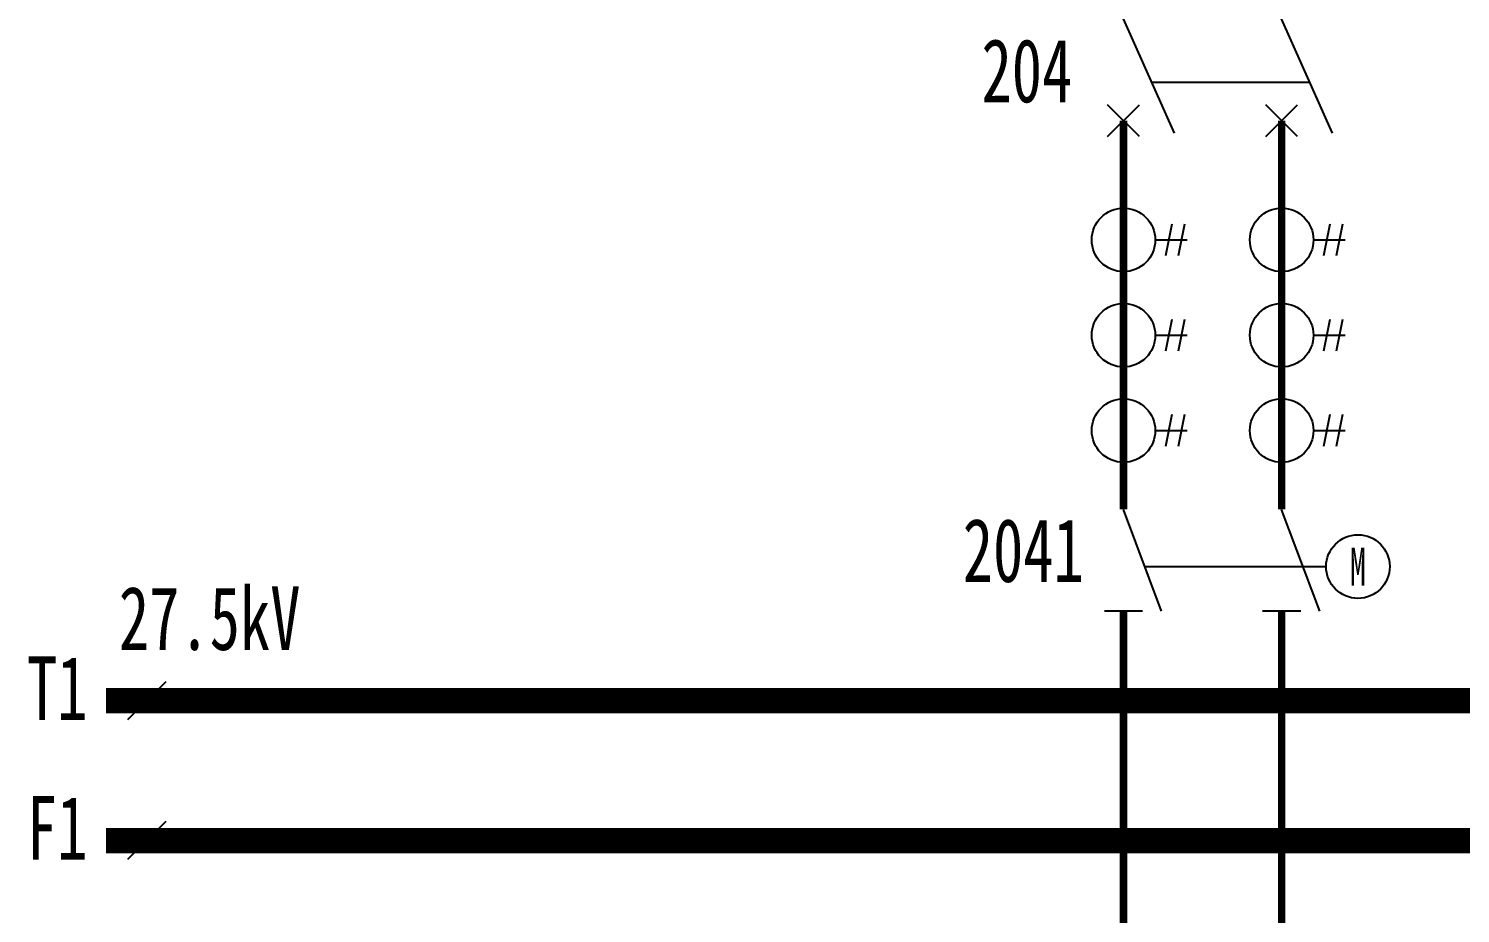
# Model space of a CAD drawing. Header units: millimetres. Extents: x 10667 to 23854, y -3427 to -2899.
# Drawn here: x 21104 to 21216.6, y -3159.5 to -3089.9 of the extents above; entities that cross this region are included whole.
import ezdxf
from ezdxf.enums import TextEntityAlignment as Align

# ---------------------------------------------------------------- set-up
doc = ezdxf.new("R2010")
doc.units = ezdxf.units.MM
doc.header["$LTSCALE"] = 10
for name, color, linetype in [('BLOCK', 3, 'Continuous'), ('设    备', 3, 'Continuous'), ('设备编号', 2, 'Continuous'), ('连 接 线', 1, 'Continuous')]:
    doc.layers.add(name, color=color, linetype=linetype)
doc.styles.add('HZ', font='SimSun.ttf', dxfattribs={"width": 0.7})

# ---------------------------------------------------------------- blocks, each defined once
blk = doc.blocks.new('$LH')
at = {"color": 3}
for p, q in [((3.792596414602542, 1.249999999999318), (3.292596414602542, -1.250000000000682)), ((4.792596414602542, 1.249999999999318), (4.292596414602542, -1.250000000000682)), ((2.500001320748027, -6.821210263296962e-13), (5.000001320748027, -6.821210263296962e-13))]:
    blk.add_line(p, q, dxfattribs=at)
blk.add_circle((1.320750698141637e-06, -6.821210263296962e-13), 2.5, dxfattribs=at)

msp = doc.modelspace()

# ---------------------------------------------------------------- linework, layer by layer
at = {"layer": 'BLOCK'}
for p, q in [((21194.12883420847, -3098.089811248318), (21190.12883420847, -3089.089811248318)), ((21206.56983526073, -3098.089811248318), (21202.56983526073, -3089.089811248318)), ((21204.79205748295, -3094.089811248318), (21192.35105643069, -3094.089811248318)), ((21191.37883420847, -3098.339811248318), (21188.87883420847, -3095.839811248318)), ((21188.87883420847, -3098.339811248318), (21191.37883420847, -3095.839811248318)), ((21201.31983526073, -3098.339811248318), (21203.81983526073, -3095.839811248318)), ((21203.81983526073, -3098.339811248318), (21201.31983526073, -3095.839811248318))]:
    msp.add_line(p, q, dxfattribs=at)
at = {"layer": '设    备'}
for p, q in [((21193.12883420847, -3135.679691371405), (21190.12883420847, -3127.679691371405)), ((21205.56983526073, -3135.679691371405), (21202.56983526073, -3127.679691371405)), ((21191.62883420847, -3135.679691371405), (21188.62883420847, -3135.679691371405)), ((21204.06983526073, -3135.679691371405), (21201.06983526073, -3135.679691371405))]:
    msp.add_line(p, q, dxfattribs=at)
at = {"layer": '设    备', "color": 3}
msp.add_line((21191.81633420847, -3132.179691371405), (21206.06983526073, -3132.179691371405), dxfattribs=at)
at = {"layer": '设    备'}
msp.add_circle((21208.56983526073, -3132.179691371405), 2.5, dxfattribs=at)
for p in [(21190.12883420847, -3135.679691371405), (21202.56983526073, -3135.679691371405)]:
    msp.add_point(p, dxfattribs=at)
at = {"layer": '连 接 线', "color": 3}
for p, q in [((21114.79828576709, -3141.239919232992), (21111.79828576709, -3144.239919232992)), ((21114.79828576709, -3152.239919180163), (21111.79828576709, -3155.239919180163))]:
    msp.add_line(p, q, dxfattribs=at)
at = {"layer": '连 接 线'}
for points, const_width in [([(21190.12883420847, -3097.089811248318), (21190.12883420847, -3127.679691371405)], 0.6), ([(21202.56983526073, -3097.089811248318), (21202.56983526073, -3127.679691371405)], 0.6), ([(21190.12883420847, -3135.679691371405), (21190.12883420847, -3142.739919232992)], 0.6), ([(21202.56983526073, -3135.679691371405), (21202.56983525246, -3175.070479815826)], 0.6), ([(21110.09567885825, -3142.739919232992), (21156.99813132965, -3142.739919232993)], 2), ([(21156.99813132965, -3142.739919232993), (21178.12035348198, -3142.739919232992)], 2), ([(21178.12035348198, -3142.739919232992), (21180.46953697177, -3142.739919232992)], 2), ([(21180.46953697177, -3142.739919232992), (21221.56983526073, -3142.739148849171)], 2), ([(21190.12883420847, -3164.410232647055), (21190.12883420847, -3142.739919232992)], 0.6), ([(21133.92757266517, -3153.747465617293), (21110.0964778043, -3153.74927675359)], 2), ([(21133.92757266517, -3153.747465617293), (21163.12035348198, -3153.739919232992)], 2), ([(21195.46953697177, -3153.74040881974), (21163.12035348198, -3153.739919232992)], 2), ([(21195.46953697177, -3153.74040881974), (21233.62718078776, -3153.74040881974)], 2)]:
    msp.add_lwpolyline(points, dxfattribs=dict(at, const_width=const_width))
for points in [[(21152.08050061257, -3141.739919232992), (21153.08050061257, -3141.739919232992), (21152.08050061257, -3141.7437245349), (21153.16765635532, -3141.7437245349)], [(21152.08050061257, -3141.7437245349), (21152.99334486982, -3141.7437245349), (21152.08050061257, -3141.739919232992), (21153.08050061257, -3141.739919232992)], [(21152.08050061257, -3141.7437245349), (21153.16765635532, -3141.7437245349), (21152.08050061257, -3141.75511147998), (21153.25414879024, -3141.75511147998)], [(21152.08050061257, -3141.75511147998), (21152.9068524349, -3141.75511147998), (21152.08050061257, -3141.7437245349), (21152.99334486982, -3141.7437245349)], [(21153.16765635532, -3141.7437245349), (21154.08050061257, -3141.7437245349), (21153.08050061257, -3141.739919232992), (21154.08050061257, -3141.739919232992)], [(21153.25414879024, -3141.75511147998), (21154.08050061257, -3141.75511147998), (21153.16765635532, -3141.7437245349), (21154.08050061257, -3141.7437245349)], [(21152.08050061257, -3141.773993406703), (21152.82168156747, -3141.773993406703), (21152.08050061257, -3141.75511147998), (21152.9068524349, -3141.75511147998)], [(21152.08050061257, -3141.800226612206), (21152.73848046924, -3141.800226612206), (21152.08050061257, -3141.773993406703), (21152.82168156747, -3141.773993406703)], [(21152.08050061257, -3141.833611445955), (21152.65788235083, -3141.833611445955), (21152.08050061257, -3141.800226612206), (21152.73848046924, -3141.800226612206)], [(21152.08050061257, -3141.873893829208), (21152.58050061257, -3141.873893829208), (21152.08050061257, -3141.833611445955), (21152.65788235083, -3141.833611445955)], [(21152.08050061257, -3141.920767188703), (21152.50692417622, -3141.920767188703), (21152.08050061257, -3141.873893829208), (21152.58050061257, -3141.873893829208)], [(21152.08050061257, -3141.973874789873), (21152.43771300288, -3141.973874789873), (21152.08050061257, -3141.920767188703), (21152.50692417622, -3141.920767188703)], [(21152.08050061257, -3142.032812451806), (21152.37339383138, -3142.032812451806), (21152.08050061257, -3141.973874789873), (21152.43771300288, -3141.973874789873)], [(21152.08050061257, -3142.097131623305), (21152.31445616945, -3142.097131623305), (21152.08050061257, -3142.032812451806), (21152.37339383138, -3142.032812451806)], [(21152.08050061257, -3142.166342796641), (21152.26134856828, -3142.166342796641), (21152.08050061257, -3142.097131623305), (21152.31445616945, -3142.097131623305)], [(21152.08050061257, -3142.239919232992), (21152.21447520878, -3142.239919232992), (21152.08050061257, -3142.166342796641), (21152.26134856828, -3142.166342796641)], [(21152.08050061257, -3142.317300971251), (21152.17419282553, -3142.317300971251), (21152.08050061257, -3142.239919232992), (21152.21447520878, -3142.239919232992)], [(21152.08050061257, -3142.397899089666), (21152.14080799178, -3142.397899089666), (21152.08050061257, -3142.317300971251), (21152.17419282553, -3142.317300971251)], [(21152.08050061257, -3142.48110018789), (21152.11457478628, -3142.48110018789), (21152.08050061257, -3142.397899089666), (21152.14080799178, -3142.397899089666)], [(21152.08050061257, -3142.566271055325), (21152.09569285956, -3142.566271055325), (21152.08050061257, -3142.48110018789), (21152.11457478628, -3142.48110018789)], [(21152.08050061257, -3142.652763490245), (21152.08430591448, -3142.652763490245), (21152.08050061257, -3142.566271055325), (21152.09569285956, -3142.566271055325)], [(21152.08050061257, -3142.739919232992), (21152.08050061257, -3142.739919232992), (21152.08050061257, -3142.652763490245), (21152.08430591448, -3142.652763490245)], [(21152.08050061257, -3142.739919232992), (21152.08050061257, -3142.739919232992), (21152.08050061257, -3142.82707497574), (21152.08430591448, -3142.82707497574)], [(21152.08050061257, -3142.82707497574), (21152.08430591448, -3142.82707497574), (21152.08050061257, -3142.913567410659), (21152.09569285956, -3142.913567410659)], [(21153.33931965767, -3141.773993406703), (21154.08050061257, -3141.773993406703), (21153.25414879024, -3141.75511147998), (21154.08050061257, -3141.75511147998)], [(21153.4225207559, -3141.800226612206), (21154.08050061257, -3141.800226612206), (21153.33931965767, -3141.773993406703), (21154.08050061257, -3141.773993406703)], [(21153.50311887431, -3141.833611445955), (21154.08050061257, -3141.833611445955), (21153.4225207559, -3141.800226612206), (21154.08050061257, -3141.800226612206)], [(21153.58050061257, -3141.873893829208), (21154.08050061257, -3141.873893829208), (21153.50311887431, -3141.833611445955), (21154.08050061257, -3141.833611445955)], [(21153.65407704892, -3141.920767188703), (21154.08050061257, -3141.920767188703), (21153.58050061257, -3141.873893829208), (21154.08050061257, -3141.873893829208)], [(21153.72328822226, -3141.973874789873), (21154.08050061257, -3141.973874789873), (21153.65407704892, -3141.920767188703), (21154.08050061257, -3141.920767188703)], [(21153.78760739376, -3142.032812451806), (21154.08050061257, -3142.032812451806), (21153.72328822226, -3141.973874789873), (21154.08050061257, -3141.973874789873)], [(21153.84654505569, -3142.097131623305), (21154.08050061257, -3142.097131623305), (21153.78760739376, -3142.032812451806), (21154.08050061257, -3142.032812451806)], [(21153.89965265686, -3142.166342796641), (21154.08050061257, -3142.166342796641), (21153.84654505569, -3142.097131623305), (21154.08050061257, -3142.097131623305)], [(21153.94652601636, -3142.239919232992), (21154.08050061257, -3142.239919232992), (21153.89965265686, -3142.166342796641), (21154.08050061257, -3142.166342796641)], [(21153.98680839961, -3142.317300971251), (21154.08050061257, -3142.317300971251), (21153.94652601636, -3142.239919232992), (21154.08050061257, -3142.239919232992)], [(21154.02019323336, -3142.397899089666), (21154.08050061257, -3142.397899089666), (21153.98680839961, -3142.317300971251), (21154.08050061257, -3142.317300971251)], [(21154.04642643886, -3142.48110018789), (21154.08050061257, -3142.48110018789), (21154.02019323336, -3142.397899089666), (21154.08050061257, -3142.397899089666)], [(21154.06530836558, -3142.566271055325), (21154.08050061257, -3142.566271055325), (21154.04642643886, -3142.48110018789), (21154.08050061257, -3142.48110018789)], [(21154.07669531066, -3142.652763490245), (21154.08050061257, -3142.652763490245), (21154.06530836558, -3142.566271055325), (21154.08050061257, -3142.566271055325)], [(21154.06530836558, -3142.913567410659), (21154.08050061257, -3142.913567410659), (21154.07669531066, -3142.82707497574), (21154.08050061257, -3142.82707497574)], [(21154.08050061257, -3142.739919232992), (21154.08050061257, -3142.739919232992), (21154.07669531066, -3142.652763490245), (21154.08050061257, -3142.652763490245)], [(21154.07669531066, -3142.82707497574), (21154.08050061257, -3142.82707497574), (21154.08050061257, -3142.739919232992)], [(21152.08050061257, -3142.913567410659), (21152.09569285956, -3142.913567410659), (21152.08050061257, -3142.998738278095), (21152.11457478628, -3142.998738278095)], [(21152.08050061257, -3142.998738278095), (21152.11457478628, -3142.998738278095), (21152.08050061257, -3143.081939376318), (21152.14080799178, -3143.081939376318)], [(21152.08050061257, -3143.081939376318), (21152.14080799178, -3143.081939376318), (21152.08050061257, -3143.162537494733), (21152.17419282553, -3143.162537494733)], [(21152.08050061257, -3143.162537494733), (21152.17419282553, -3143.162537494733), (21152.08050061257, -3143.239919232992), (21152.21447520878, -3143.239919232992)], [(21152.08050061257, -3143.239919232992), (21152.21447520878, -3143.239919232992), (21152.08050061257, -3143.313495669343), (21152.26134856828, -3143.313495669343)], [(21152.08050061257, -3143.313495669343), (21152.26134856828, -3143.313495669343), (21152.08050061257, -3143.382706842679), (21152.31445616945, -3143.382706842679)], [(21152.08050061257, -3143.382706842679), (21152.31445616945, -3143.382706842679), (21152.08050061257, -3143.447026014179), (21152.37339383138, -3143.447026014179)], [(21152.08050061257, -3143.447026014179), (21152.37339383138, -3143.447026014179), (21152.08050061257, -3143.505963676111), (21152.43771300288, -3143.505963676111)], [(21152.08050061257, -3143.505963676111), (21152.43771300288, -3143.505963676111), (21152.08050061257, -3143.559071277281), (21152.50692417622, -3143.559071277281)], [(21152.08050061257, -3143.559071277281), (21152.50692417622, -3143.559071277281), (21152.08050061257, -3143.605944636776), (21152.58050061257, -3143.605944636776)], [(21152.08050061257, -3143.605944636776), (21152.58050061257, -3143.605944636776), (21152.08050061257, -3143.646227020029), (21152.65788235083, -3143.646227020029)], [(21152.08050061257, -3143.646227020029), (21152.65788235083, -3143.646227020029), (21152.08050061257, -3143.679611853778), (21152.73848046924, -3143.679611853778)], [(21152.08050061257, -3143.679611853778), (21152.73848046924, -3143.679611853778), (21152.08050061257, -3143.705845059281), (21152.82168156747, -3143.705845059281)], [(21152.08050061257, -3143.705845059281), (21152.82168156747, -3143.705845059281), (21152.08050061257, -3143.724726986004), (21152.9068524349, -3143.724726986004)], [(21152.08050061257, -3143.724726986004), (21152.9068524349, -3143.724726986004), (21152.08050061257, -3143.736113931084), (21152.99334486982, -3143.736113931084)], [(21152.08050061257, -3143.736113931084), (21152.99334486982, -3143.736113931084), (21152.08050061257, -3143.739919232992), (21153.08050061257, -3143.739919232992)], [(21153.08050061257, -3143.739919232992), (21154.08050061257, -3143.739919232992), (21153.16765635532, -3143.736113931084), (21154.08050061257, -3143.736113931084)], [(21153.16765635532, -3143.736113931084), (21154.08050061257, -3143.736113931084), (21153.25414879024, -3143.724726986004), (21154.08050061257, -3143.724726986004)], [(21153.25414879024, -3143.724726986004), (21154.08050061257, -3143.724726986004), (21153.33931965767, -3143.705845059281), (21154.08050061257, -3143.705845059281)], [(21153.33931965767, -3143.705845059281), (21154.08050061257, -3143.705845059281), (21153.4225207559, -3143.679611853778), (21154.08050061257, -3143.679611853778)], [(21153.4225207559, -3143.679611853778), (21154.08050061257, -3143.679611853778), (21153.50311887431, -3143.646227020029), (21154.08050061257, -3143.646227020029)], [(21153.50311887431, -3143.646227020029), (21154.08050061257, -3143.646227020029), (21153.58050061257, -3143.605944636776), (21154.08050061257, -3143.605944636776)], [(21153.58050061257, -3143.605944636776), (21154.08050061257, -3143.605944636776), (21153.65407704892, -3143.559071277281), (21154.08050061257, -3143.559071277281)], [(21153.65407704892, -3143.559071277281), (21154.08050061257, -3143.559071277281), (21153.72328822226, -3143.505963676111), (21154.08050061257, -3143.505963676111)], [(21153.72328822226, -3143.505963676111), (21154.08050061257, -3143.505963676111), (21153.78760739376, -3143.447026014179), (21154.08050061257, -3143.447026014179)], [(21153.78760739376, -3143.447026014179), (21154.08050061257, -3143.447026014179), (21153.84654505569, -3143.382706842679), (21154.08050061257, -3143.382706842679)], [(21153.84654505569, -3143.382706842679), (21154.08050061257, -3143.382706842679), (21153.89965265686, -3143.313495669343), (21154.08050061257, -3143.313495669343)], [(21153.89965265686, -3143.313495669343), (21154.08050061257, -3143.313495669343), (21153.94652601636, -3143.239919232992), (21154.08050061257, -3143.239919232992)], [(21153.94652601636, -3143.239919232992), (21154.08050061257, -3143.239919232992), (21153.98680839961, -3143.162537494733), (21154.08050061257, -3143.162537494733)], [(21153.98680839961, -3143.162537494733), (21154.08050061257, -3143.162537494733), (21154.02019323336, -3143.081939376318), (21154.08050061257, -3143.081939376318)], [(21154.02019323336, -3143.081939376318), (21154.08050061257, -3143.081939376318), (21154.04642643886, -3142.998738278095), (21154.08050061257, -3142.998738278095)], [(21154.04642643886, -3142.998738278095), (21154.08050061257, -3142.998738278095), (21154.06530836558, -3142.913567410659), (21154.08050061257, -3142.913567410659)], [(21129.00227297879, -3152.747465617293), (21130.00227297879, -3152.747465617293), (21129.00227297879, -3152.751270919201), (21130.08942872154, -3152.751270919201)], [(21129.00227297879, -3152.751270919201), (21129.91511723604, -3152.751270919201), (21129.00227297879, -3152.747465617293), (21130.00227297879, -3152.747465617293)], [(21129.00227297879, -3152.751270919201), (21130.08942872154, -3152.751270919201), (21129.00227297879, -3152.76265786428), (21130.17592115646, -3152.76265786428)], [(21129.00227297879, -3152.76265786428), (21129.82862480112, -3152.76265786428), (21129.00227297879, -3152.751270919201), (21129.91511723604, -3152.751270919201)], [(21129.00227297879, -3152.781539791004), (21129.74345393369, -3152.781539791004), (21129.00227297879, -3152.76265786428), (21129.82862480112, -3152.76265786428)], [(21129.00227297879, -3152.807772996507), (21129.66025283546, -3152.807772996507), (21129.00227297879, -3152.781539791004), (21129.74345393369, -3152.781539791004)], [(21129.00227297879, -3152.841157830256), (21129.57965471705, -3152.841157830256), (21129.00227297879, -3152.807772996507), (21129.66025283546, -3152.807772996507)], [(21129.00227297879, -3152.881440213508), (21129.50227297879, -3152.881440213508), (21129.00227297879, -3152.841157830256), (21129.57965471705, -3152.841157830256)], [(21129.00227297879, -3152.928313573004), (21129.42869654244, -3152.928313573004), (21129.00227297879, -3152.881440213508), (21129.50227297879, -3152.881440213508)], [(21129.00227297879, -3152.981421174174), (21129.3594853691, -3152.981421174174), (21129.00227297879, -3152.928313573004), (21129.42869654244, -3152.928313573004)], [(21129.00227297879, -3153.040358836106), (21129.2951661976, -3153.040358836106), (21129.00227297879, -3152.981421174174), (21129.3594853691, -3152.981421174174)], [(21130.08942872154, -3152.751270919201), (21131.00227297879, -3152.751270919201), (21130.00227297879, -3152.747465617293), (21131.00227297879, -3152.747465617293)], [(21130.17592115646, -3152.76265786428), (21131.00227297879, -3152.76265786428), (21130.08942872154, -3152.751270919201), (21131.00227297879, -3152.751270919201)], [(21130.26109202389, -3152.781539791004), (21131.00227297879, -3152.781539791004), (21130.17592115646, -3152.76265786428), (21131.00227297879, -3152.76265786428)], [(21130.34429312211, -3152.807772996507), (21131.00227297879, -3152.807772996507), (21130.26109202389, -3152.781539791004), (21131.00227297879, -3152.781539791004)], [(21130.42489124053, -3152.841157830256), (21131.00227297879, -3152.841157830256), (21130.34429312211, -3152.807772996507), (21131.00227297879, -3152.807772996507)], [(21130.50227297879, -3152.881440213508), (21131.00227297879, -3152.881440213508), (21130.42489124053, -3152.841157830256), (21131.00227297879, -3152.841157830256)], [(21130.57584941514, -3152.928313573004), (21131.00227297879, -3152.928313573004), (21130.50227297879, -3152.881440213508), (21131.00227297879, -3152.881440213508)], [(21130.64506058847, -3152.981421174174), (21131.00227297879, -3152.981421174174), (21130.57584941514, -3152.928313573004), (21131.00227297879, -3152.928313573004)], [(21130.70937975998, -3153.040358836106), (21131.00227297879, -3153.040358836106), (21130.64506058847, -3152.981421174174), (21131.00227297879, -3152.981421174174)], [(21129.00227297879, -3153.104678007606), (21129.23622853567, -3153.104678007606), (21129.00227297879, -3153.040358836106), (21129.2951661976, -3153.040358836106)], [(21129.00227297879, -3153.173889180942), (21129.1831209345, -3153.173889180942), (21129.00227297879, -3153.104678007606), (21129.23622853567, -3153.104678007606)], [(21129.00227297879, -3153.247465617293), (21129.13624757501, -3153.247465617293), (21129.00227297879, -3153.173889180942), (21129.1831209345, -3153.173889180942)], [(21129.00227297879, -3153.324847355552), (21129.09596519175, -3153.324847355552), (21129.00227297879, -3153.247465617293), (21129.13624757501, -3153.247465617293)], [(21129.00227297879, -3153.405445473967), (21129.062580358, -3153.405445473967), (21129.00227297879, -3153.324847355552), (21129.09596519175, -3153.324847355552)], [(21129.00227297879, -3153.48864657219), (21129.0363471525, -3153.48864657219), (21129.00227297879, -3153.405445473967), (21129.062580358, -3153.405445473967)], [(21129.00227297879, -3153.573817439626), (21129.01746522578, -3153.573817439626), (21129.00227297879, -3153.48864657219), (21129.0363471525, -3153.48864657219)], [(21129.00227297879, -3153.660309874545), (21129.0060782807, -3153.660309874545), (21129.00227297879, -3153.573817439626), (21129.01746522578, -3153.573817439626)], [(21129.00227297879, -3153.747465617293), (21129.00227297879, -3153.747465617293), (21129.00227297879, -3153.660309874545), (21129.0060782807, -3153.660309874545)], [(21129.00227297879, -3153.747465617293), (21129.00227297879, -3153.747465617293), (21129.00227297879, -3153.83462136004), (21129.0060782807, -3153.83462136004)], [(21129.00227297879, -3153.83462136004), (21129.0060782807, -3153.83462136004), (21129.00227297879, -3153.92111379496), (21129.01746522578, -3153.92111379496)], [(21129.00227297879, -3153.92111379496), (21129.01746522578, -3153.92111379496), (21129.00227297879, -3154.006284662395), (21129.0363471525, -3154.006284662395)], [(21129.00227297879, -3154.006284662395), (21129.0363471525, -3154.006284662395), (21129.00227297879, -3154.089485760618), (21129.062580358, -3154.089485760618)], [(21129.00227297879, -3154.089485760618), (21129.062580358, -3154.089485760618), (21129.00227297879, -3154.170083879033), (21129.09596519175, -3154.170083879033)], [(21130.76831742191, -3153.104678007606), (21131.00227297879, -3153.104678007606), (21130.70937975998, -3153.040358836106), (21131.00227297879, -3153.040358836106)], [(21130.82142502308, -3153.173889180942), (21131.00227297879, -3153.173889180942), (21130.76831742191, -3153.104678007606), (21131.00227297879, -3153.104678007606)], [(21130.86829838257, -3153.247465617293), (21131.00227297879, -3153.247465617293), (21130.82142502308, -3153.173889180942), (21131.00227297879, -3153.173889180942)], [(21130.90858076583, -3153.324847355552), (21131.00227297879, -3153.324847355552), (21130.86829838257, -3153.247465617293), (21131.00227297879, -3153.247465617293)], [(21130.94196559957, -3153.405445473967), (21131.00227297879, -3153.405445473967), (21130.90858076583, -3153.324847355552), (21131.00227297879, -3153.324847355552)], [(21130.90858076583, -3154.170083879033), (21131.00227297879, -3154.170083879033), (21130.94196559957, -3154.089485760618), (21131.00227297879, -3154.089485760618)], [(21130.96819880508, -3153.48864657219), (21131.00227297879, -3153.48864657219), (21130.94196559957, -3153.405445473967), (21131.00227297879, -3153.405445473967)], [(21130.94196559957, -3154.089485760618), (21131.00227297879, -3154.089485760618), (21130.96819880508, -3154.006284662395), (21131.00227297879, -3154.006284662395)], [(21130.9870807318, -3153.573817439626), (21131.00227297879, -3153.573817439626), (21130.96819880508, -3153.48864657219), (21131.00227297879, -3153.48864657219)], [(21130.96819880508, -3154.006284662395), (21131.00227297879, -3154.006284662395), (21130.9870807318, -3153.92111379496), (21131.00227297879, -3153.92111379496)], [(21130.99846767688, -3153.660309874545), (21131.00227297879, -3153.660309874545), (21130.9870807318, -3153.573817439626), (21131.00227297879, -3153.573817439626)], [(21130.9870807318, -3153.92111379496), (21131.00227297879, -3153.92111379496), (21130.99846767688, -3153.83462136004), (21131.00227297879, -3153.83462136004)], [(21131.00227297879, -3153.747465617293), (21131.00227297879, -3153.747465617293), (21130.99846767688, -3153.660309874545), (21131.00227297879, -3153.660309874545)], [(21130.99846767688, -3153.83462136004), (21131.00227297879, -3153.83462136004), (21131.00227297879, -3153.747465617293)], [(21129.00227297879, -3154.170083879033), (21129.09596519175, -3154.170083879033), (21129.00227297879, -3154.247465617293), (21129.13624757501, -3154.247465617293)], [(21129.00227297879, -3154.247465617293), (21129.13624757501, -3154.247465617293), (21129.00227297879, -3154.321042053643), (21129.1831209345, -3154.321042053643)], [(21129.00227297879, -3154.321042053643), (21129.1831209345, -3154.321042053643), (21129.00227297879, -3154.390253226979), (21129.23622853567, -3154.390253226979)], [(21129.00227297879, -3154.390253226979), (21129.23622853567, -3154.390253226979), (21129.00227297879, -3154.454572398479), (21129.2951661976, -3154.454572398479)], [(21129.00227297879, -3154.454572398479), (21129.2951661976, -3154.454572398479), (21129.00227297879, -3154.513510060412), (21129.3594853691, -3154.513510060412)], [(21129.00227297879, -3154.513510060412), (21129.3594853691, -3154.513510060412), (21129.00227297879, -3154.566617661581), (21129.42869654244, -3154.566617661581)], [(21129.00227297879, -3154.566617661581), (21129.42869654244, -3154.566617661581), (21129.00227297879, -3154.613491021077), (21129.50227297879, -3154.613491021077)], [(21129.00227297879, -3154.613491021077), (21129.50227297879, -3154.613491021077), (21129.00227297879, -3154.65377340433), (21129.57965471705, -3154.65377340433)], [(21129.00227297879, -3154.65377340433), (21129.57965471705, -3154.65377340433), (21129.00227297879, -3154.687158238079), (21129.66025283546, -3154.687158238079)], [(21129.00227297879, -3154.687158238079), (21129.66025283546, -3154.687158238079), (21129.00227297879, -3154.713391443582), (21129.74345393369, -3154.713391443582)], [(21129.00227297879, -3154.713391443582), (21129.74345393369, -3154.713391443582), (21129.00227297879, -3154.732273370305), (21129.82862480112, -3154.732273370305)], [(21129.00227297879, -3154.732273370305), (21129.82862480112, -3154.732273370305), (21129.00227297879, -3154.743660315385), (21129.91511723604, -3154.743660315385)], [(21129.00227297879, -3154.743660315385), (21129.91511723604, -3154.743660315385), (21129.00227297879, -3154.747465617293), (21130.00227297879, -3154.747465617293)], [(21130.00227297879, -3154.747465617293), (21131.00227297879, -3154.747465617293), (21130.08942872154, -3154.743660315385), (21131.00227297879, -3154.743660315385)], [(21130.08942872154, -3154.743660315385), (21131.00227297879, -3154.743660315385), (21130.17592115646, -3154.732273370305), (21131.00227297879, -3154.732273370305)], [(21130.17592115646, -3154.732273370305), (21131.00227297879, -3154.732273370305), (21130.26109202389, -3154.713391443582), (21131.00227297879, -3154.713391443582)], [(21130.26109202389, -3154.713391443582), (21131.00227297879, -3154.713391443582), (21130.34429312211, -3154.687158238079), (21131.00227297879, -3154.687158238079)], [(21130.34429312211, -3154.687158238079), (21131.00227297879, -3154.687158238079), (21130.42489124053, -3154.65377340433), (21131.00227297879, -3154.65377340433)], [(21130.42489124053, -3154.65377340433), (21131.00227297879, -3154.65377340433), (21130.50227297879, -3154.613491021077), (21131.00227297879, -3154.613491021077)], [(21130.50227297879, -3154.613491021077), (21131.00227297879, -3154.613491021077), (21130.57584941514, -3154.566617661581), (21131.00227297879, -3154.566617661581)], [(21130.57584941514, -3154.566617661581), (21131.00227297879, -3154.566617661581), (21130.64506058847, -3154.513510060412), (21131.00227297879, -3154.513510060412)], [(21130.64506058847, -3154.513510060412), (21131.00227297879, -3154.513510060412), (21130.70937975998, -3154.454572398479), (21131.00227297879, -3154.454572398479)], [(21130.70937975998, -3154.454572398479), (21131.00227297879, -3154.454572398479), (21130.76831742191, -3154.390253226979), (21131.00227297879, -3154.390253226979)], [(21130.76831742191, -3154.390253226979), (21131.00227297879, -3154.390253226979), (21130.82142502308, -3154.321042053643), (21131.00227297879, -3154.321042053643)], [(21130.82142502308, -3154.321042053643), (21131.00227297879, -3154.321042053643), (21130.86829838257, -3154.247465617293), (21131.00227297879, -3154.247465617293)], [(21130.86829838257, -3154.247465617293), (21131.00227297879, -3154.247465617293), (21130.90858076583, -3154.170083879033), (21131.00227297879, -3154.170083879033)]]:
    msp.add_solid(points, dxfattribs=at)

# ---------------------------------------------------------------- block references
at = {"layer": '设    备'}
for p in [(21190.12883288772, -3106.477496039309), (21202.56983393998, -3106.477496039309), (21190.12883288772, -3113.977496039309), (21202.56983393998, -3113.977496039309), (21190.12883156697, -3121.477496039308), (21202.56983261923, -3121.477496039308)]:
    msp.add_blockref('$LH', p, dxfattribs=at)

# ---------------------------------------------------------------- texts
at = {"layer": '设    备', "style": 'HZ', "width": 0.62}
msp.add_text('M', height=3, dxfattribs=at).set_placement((21208.56983526073, -3132.179691371405), align=Align.MIDDLE)
at = {"layer": '设备编号', "color": 6, "style": 'HZ', "width": 0.7}
for s, p in [('204', (21178.96044534113, -3095.650573390225)), ('2041', (21177.48596688306, -3133.392684618795)), ('27.5kV', (21111.11252614617, -3138.739919232992)), ('T1', (21103.8838894142, -3144.239919285821)), ('F1', (21103.8838894142, -3155.239919232992))]:
    msp.add_text(s, height=5, dxfattribs=at).set_placement(p)

doc.saveas('drawing.dxf')
